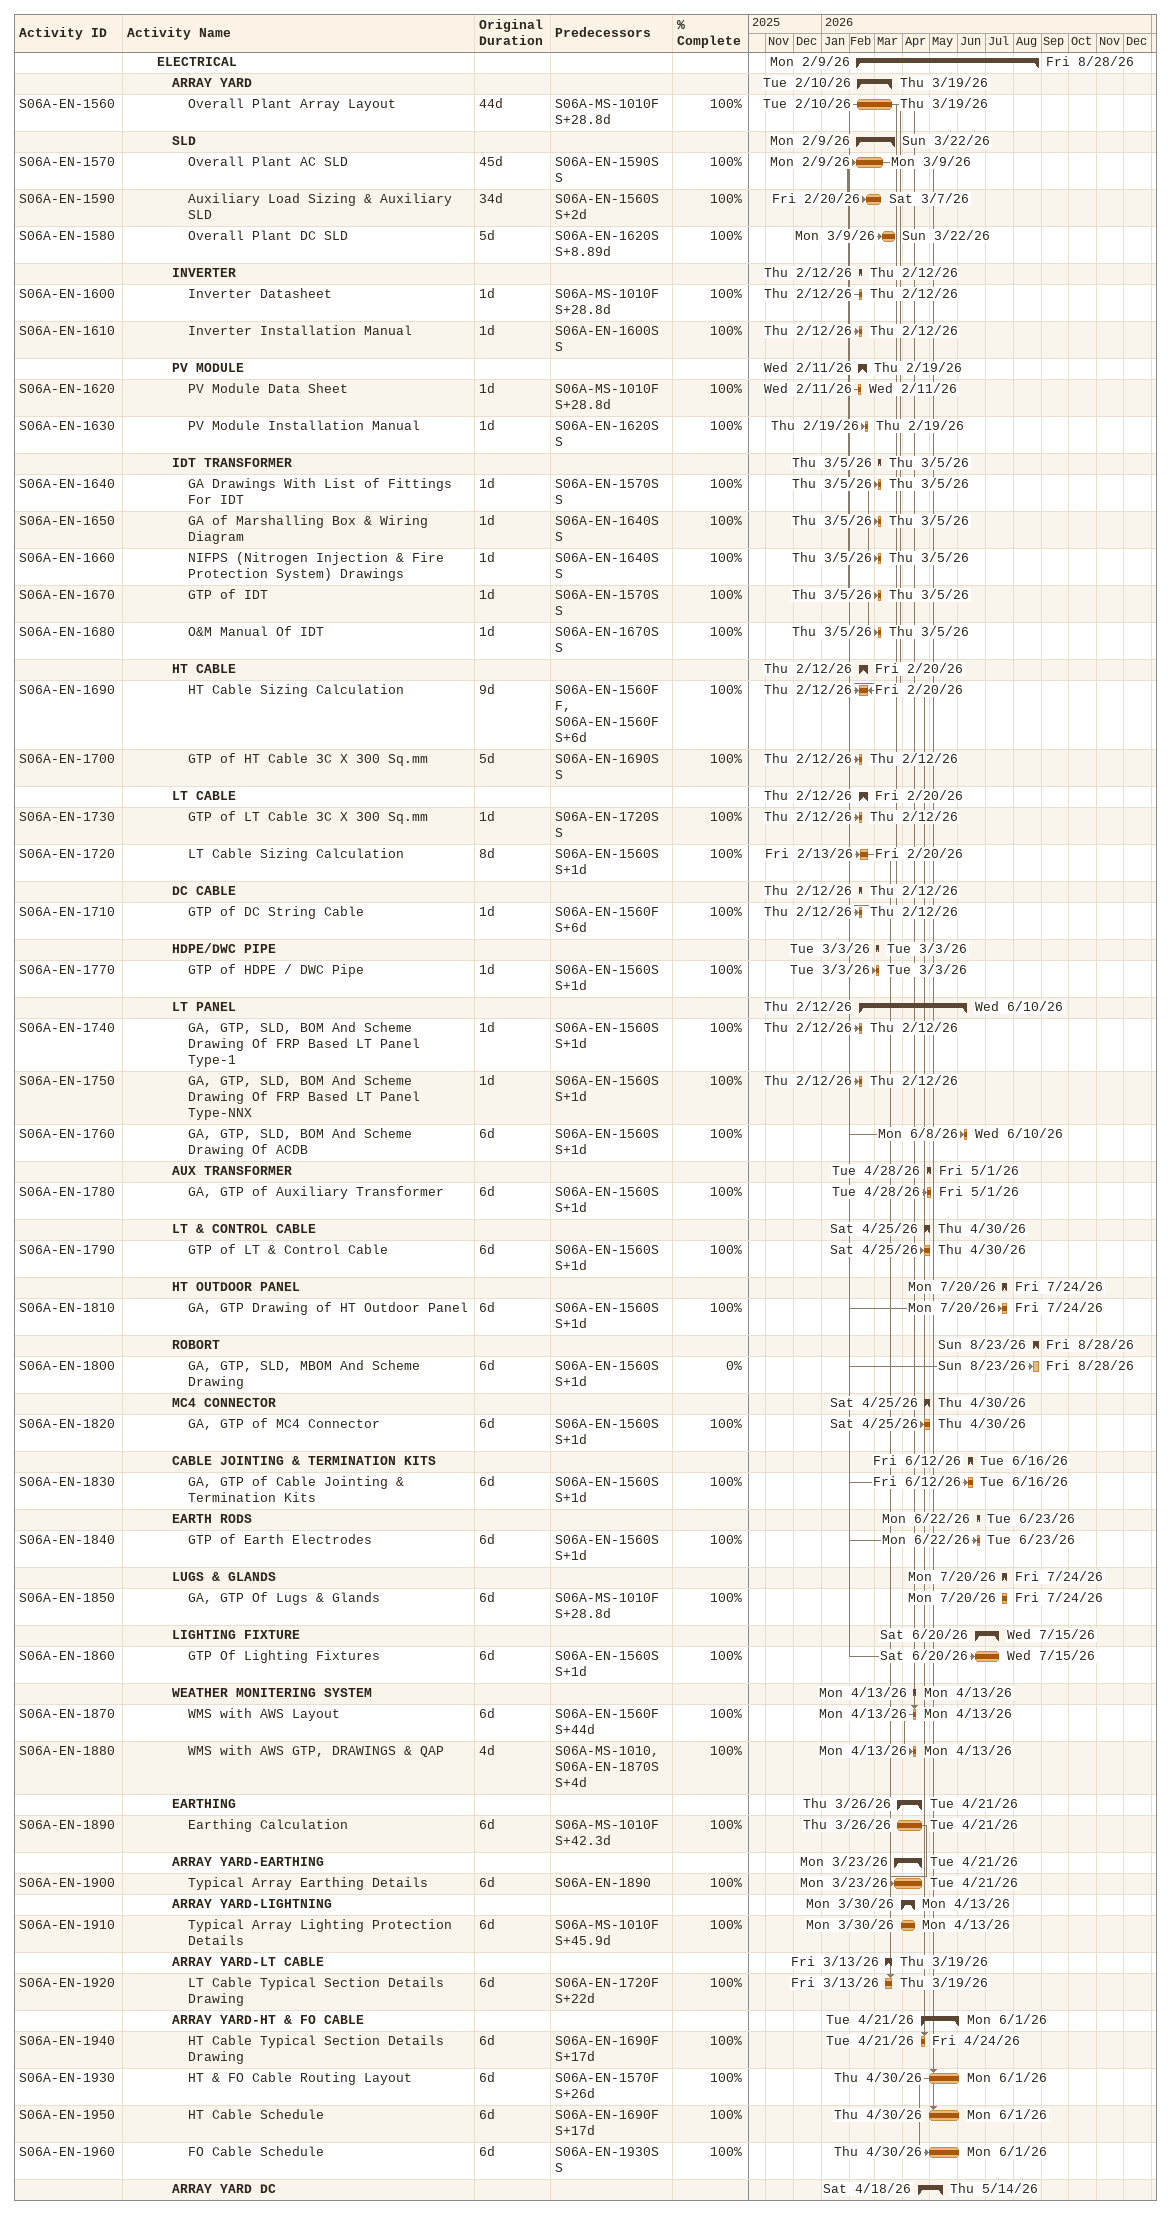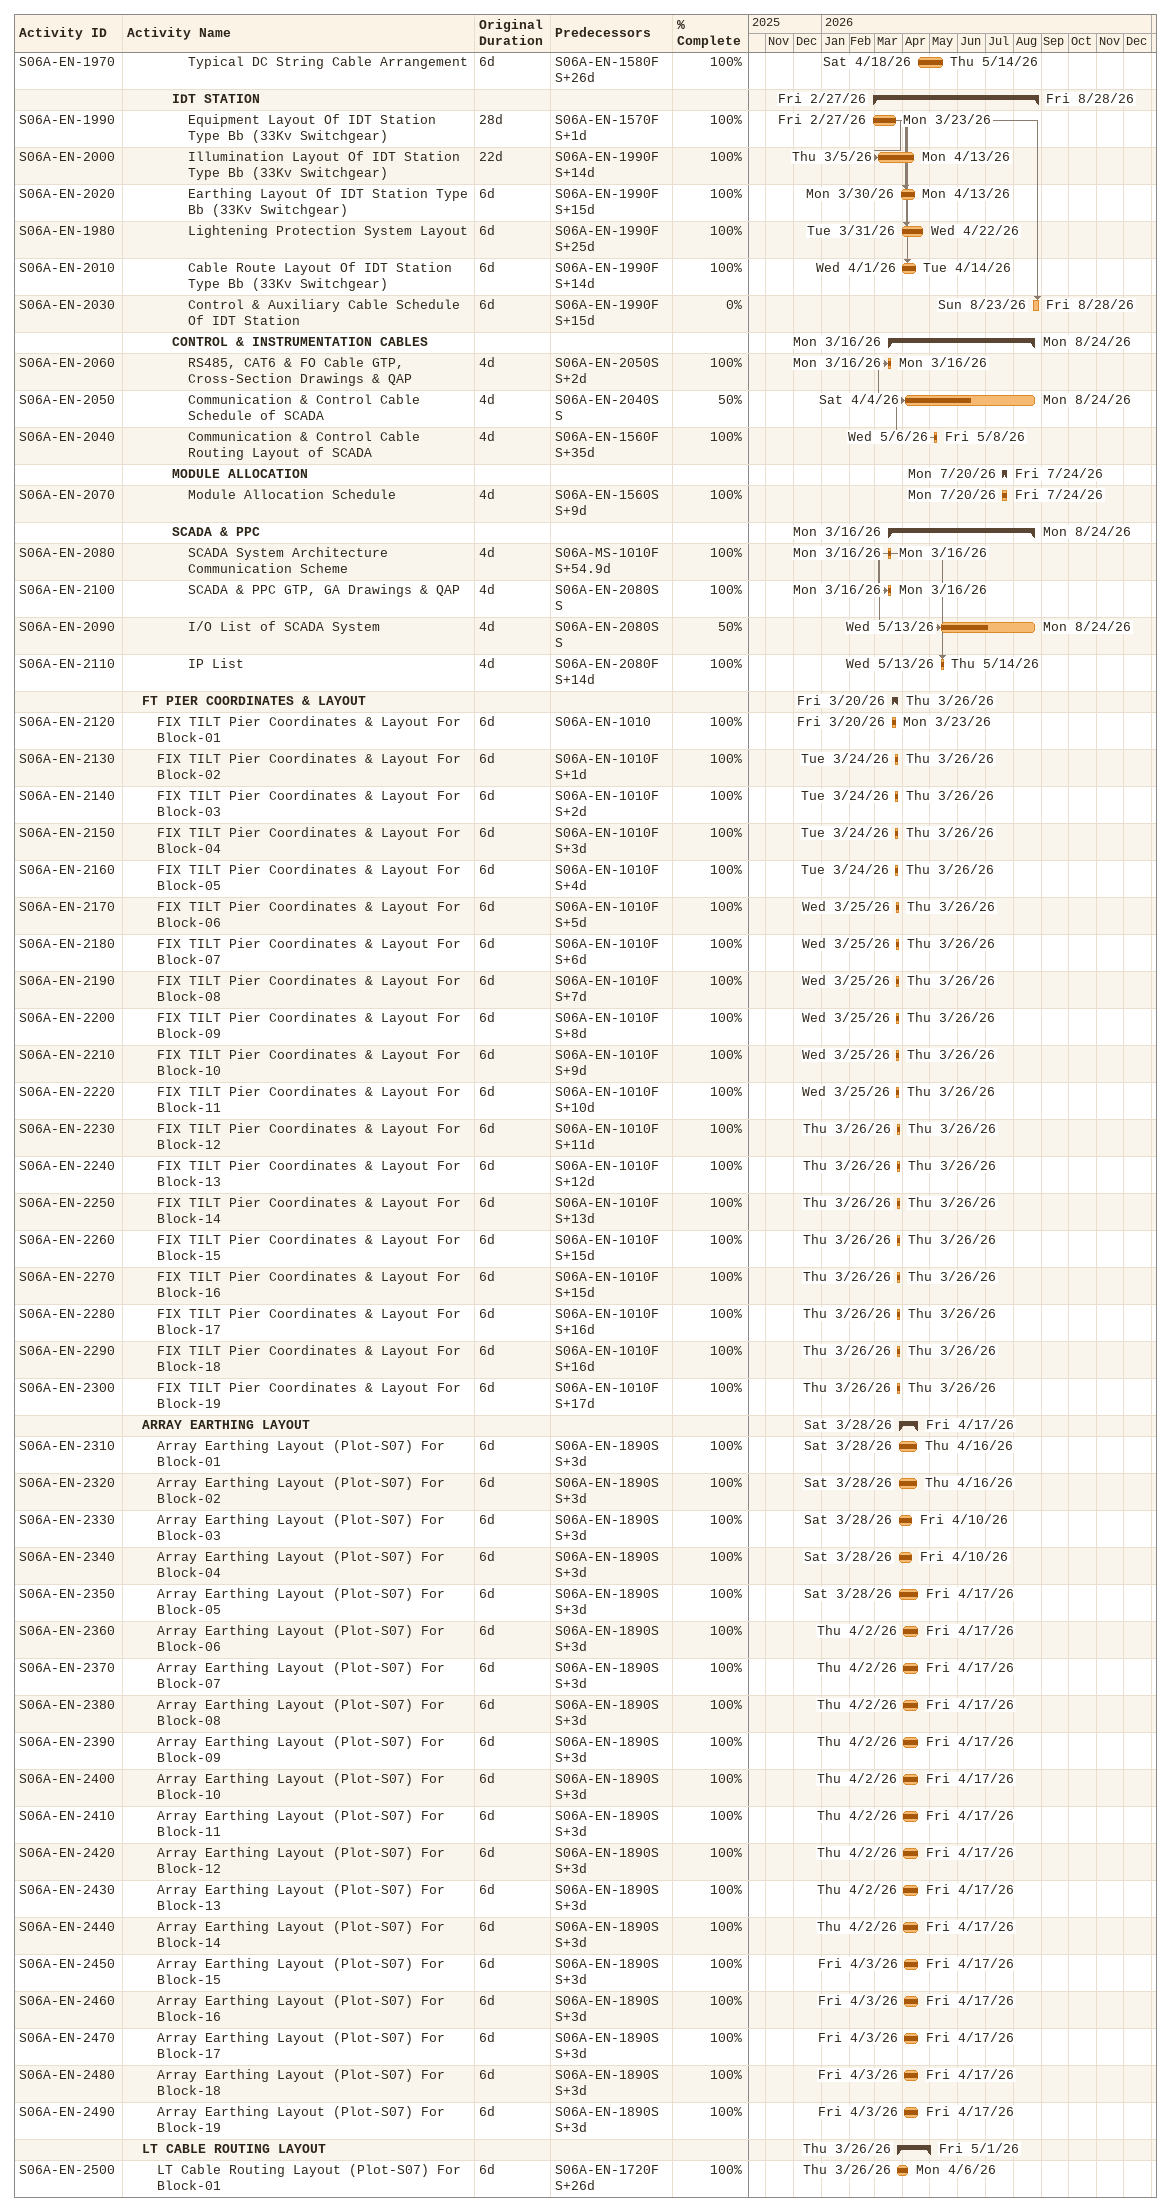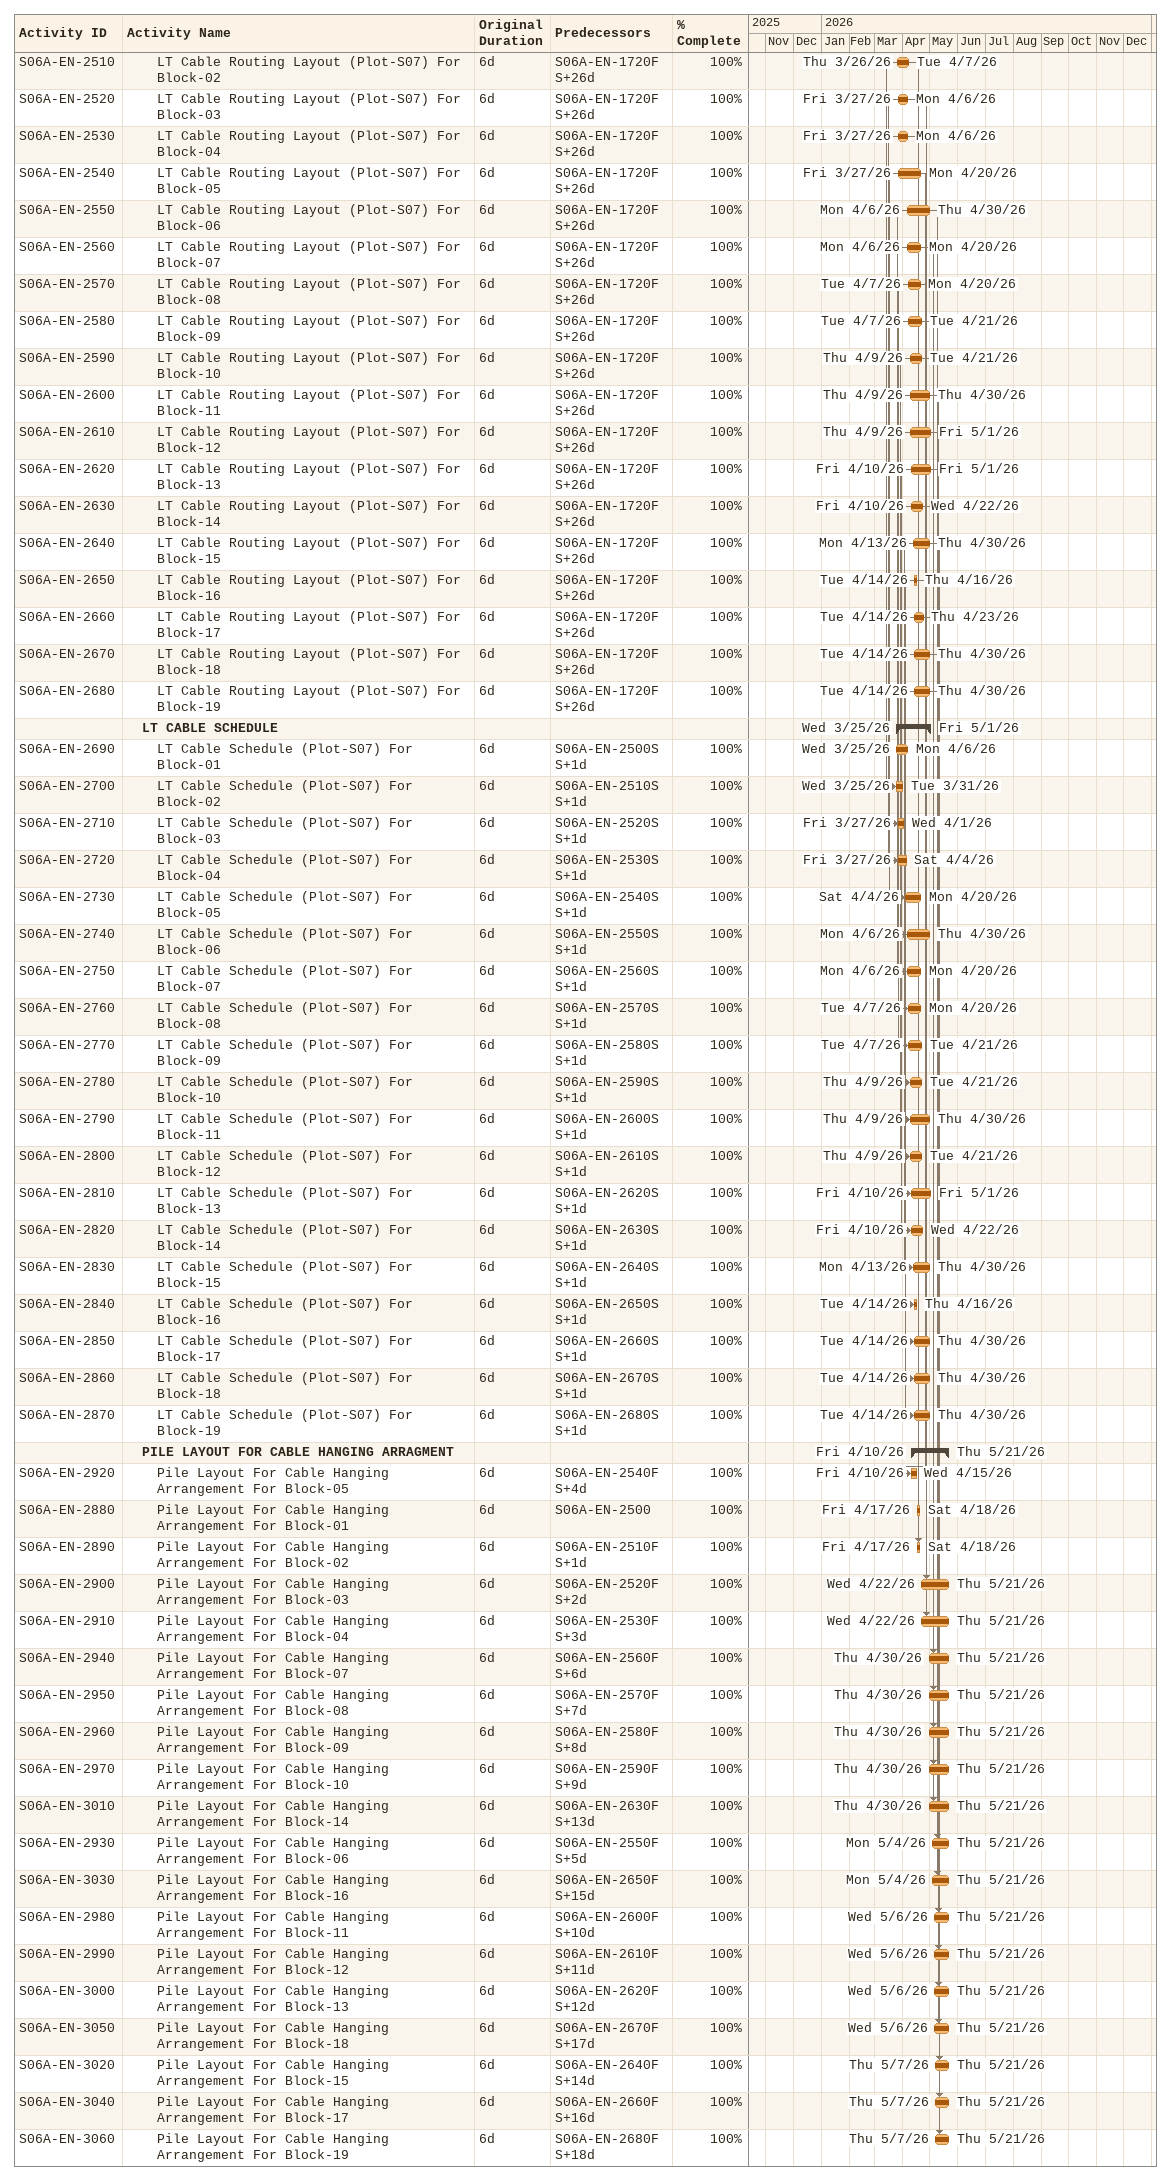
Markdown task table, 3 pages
| ID | Level | Task | Original duration | Start | Finish | Predecessors | % complete |
|---|---|---|---|---|---|---|---|
|  | 3 | **ELECTRICAL** |  | 2026-02-09 | 2026-08-28 |  |  |
|  | 4 | **ARRAY YARD** |  | 2026-02-10 | 2026-03-19 |  |  |
| S06A-EN-1560 | 5 | Overall Plant Array Layout | 44d | 2026-02-10 | 2026-03-19 | S06A-MS-1010FS+28.8d | 100 |
|  | 4 | **SLD** |  | 2026-02-09 | 2026-03-22 |  |  |
| S06A-EN-1570 | 5 | Overall Plant AC SLD | 45d | 2026-02-09 | 2026-03-09 | S06A-EN-1590SS | 100 |
| S06A-EN-1590 | 5 | Auxiliary Load Sizing & Auxiliary SLD | 34d | 2026-02-20 | 2026-03-07 | S06A-EN-1560SS+2d | 100 |
| S06A-EN-1580 | 5 | Overall Plant DC SLD | 5d | 2026-03-09 | 2026-03-22 | S06A-EN-1620SS+8.89d | 100 |
|  | 4 | **INVERTER** |  | 2026-02-12 | 2026-02-12 |  |  |
| S06A-EN-1600 | 5 | Inverter Datasheet | 1d | 2026-02-12 | 2026-02-12 | S06A-MS-1010FS+28.8d | 100 |
| S06A-EN-1610 | 5 | Inverter Installation Manual | 1d | 2026-02-12 | 2026-02-12 | S06A-EN-1600SS | 100 |
|  | 4 | **PV MODULE** |  | 2026-02-11 | 2026-02-19 |  |  |
| S06A-EN-1620 | 5 | PV Module Data Sheet | 1d | 2026-02-11 | 2026-02-11 | S06A-MS-1010FS+28.8d | 100 |
| S06A-EN-1630 | 5 | PV Module Installation Manual | 1d | 2026-02-19 | 2026-02-19 | S06A-EN-1620SS | 100 |
|  | 4 | **IDT TRANSFORMER** |  | 2026-03-05 | 2026-03-05 |  |  |
| S06A-EN-1640 | 5 | GA Drawings With List of Fittings For IDT | 1d | 2026-03-05 | 2026-03-05 | S06A-EN-1570SS | 100 |
| S06A-EN-1650 | 5 | GA of Marshalling Box & Wiring Diagram | 1d | 2026-03-05 | 2026-03-05 | S06A-EN-1640SS | 100 |
| S06A-EN-1660 | 5 | NIFPS (Nitrogen Injection & Fire Protection System) Drawings | 1d | 2026-03-05 | 2026-03-05 | S06A-EN-1640SS | 100 |
| S06A-EN-1670 | 5 | GTP of IDT | 1d | 2026-03-05 | 2026-03-05 | S06A-EN-1570SS | 100 |
| S06A-EN-1680 | 5 | O&M Manual Of IDT | 1d | 2026-03-05 | 2026-03-05 | S06A-EN-1670SS | 100 |
|  | 4 | **HT CABLE** |  | 2026-02-12 | 2026-02-20 |  |  |
| S06A-EN-1690 | 5 | HT Cable Sizing Calculation | 9d | 2026-02-12 | 2026-02-20 | S06A-EN-1560FF, S06A-EN-1560FS+6d | 100 |
| S06A-EN-1700 | 5 | GTP of HT Cable 3C X 300 Sq.mm | 5d | 2026-02-12 | 2026-02-12 | S06A-EN-1690SS | 100 |
|  | 4 | **LT CABLE** |  | 2026-02-12 | 2026-02-20 |  |  |
| S06A-EN-1730 | 5 | GTP of LT Cable 3C X 300 Sq.mm | 1d | 2026-02-12 | 2026-02-12 | S06A-EN-1720SS | 100 |
| S06A-EN-1720 | 5 | LT Cable Sizing Calculation | 8d | 2026-02-13 | 2026-02-20 | S06A-EN-1560SS+1d | 100 |
|  | 4 | **DC CABLE** |  | 2026-02-12 | 2026-02-12 |  |  |
| S06A-EN-1710 | 5 | GTP of DC String Cable | 1d | 2026-02-12 | 2026-02-12 | S06A-EN-1560FS+6d | 100 |
|  | 4 | **HDPE/DWC PIPE** |  | 2026-03-03 | 2026-03-03 |  |  |
| S06A-EN-1770 | 5 | GTP of HDPE / DWC Pipe | 1d | 2026-03-03 | 2026-03-03 | S06A-EN-1560SS+1d | 100 |
|  | 4 | **LT PANEL** |  | 2026-02-12 | 2026-06-10 |  |  |
| S06A-EN-1740 | 5 | GA, GTP, SLD, BOM And Scheme Drawing Of FRP Based LT Panel Type-1 | 1d | 2026-02-12 | 2026-02-12 | S06A-EN-1560SS+1d | 100 |
| S06A-EN-1750 | 5 | GA, GTP, SLD, BOM And Scheme Drawing Of FRP Based LT Panel Type-NNX | 1d | 2026-02-12 | 2026-02-12 | S06A-EN-1560SS+1d | 100 |
| S06A-EN-1760 | 5 | GA, GTP, SLD, BOM And Scheme Drawing Of ACDB | 6d | 2026-06-08 | 2026-06-10 | S06A-EN-1560SS+1d | 100 |
|  | 4 | **AUX TRANSFORMER** |  | 2026-04-28 | 2026-05-01 |  |  |
| S06A-EN-1780 | 5 | GA, GTP of Auxiliary Transformer | 6d | 2026-04-28 | 2026-05-01 | S06A-EN-1560SS+1d | 100 |
|  | 4 | **LT & CONTROL CABLE** |  | 2026-04-25 | 2026-04-30 |  |  |
| S06A-EN-1790 | 5 | GTP of LT & Control Cable | 6d | 2026-04-25 | 2026-04-30 | S06A-EN-1560SS+1d | 100 |
|  | 4 | **HT OUTDOOR PANEL** |  | 2026-07-20 | 2026-07-24 |  |  |
| S06A-EN-1810 | 5 | GA, GTP Drawing of HT Outdoor Panel | 6d | 2026-07-20 | 2026-07-24 | S06A-EN-1560SS+1d | 100 |
|  | 4 | **ROBORT** |  | 2026-08-23 | 2026-08-28 |  |  |
| S06A-EN-1800 | 5 | GA, GTP, SLD, MBOM And Scheme Drawing | 6d | 2026-08-23 | 2026-08-28 | S06A-EN-1560SS+1d | 0 |
|  | 4 | **MC4 CONNECTOR** |  | 2026-04-25 | 2026-04-30 |  |  |
| S06A-EN-1820 | 5 | GA, GTP of MC4 Connector | 6d | 2026-04-25 | 2026-04-30 | S06A-EN-1560SS+1d | 100 |
|  | 4 | **CABLE JOINTING & TERMINATION KITS** |  | 2026-06-12 | 2026-06-16 |  |  |
| S06A-EN-1830 | 5 | GA, GTP of Cable Jointing & Termination Kits | 6d | 2026-06-12 | 2026-06-16 | S06A-EN-1560SS+1d | 100 |
|  | 4 | **EARTH RODS** |  | 2026-06-22 | 2026-06-23 |  |  |
| S06A-EN-1840 | 5 | GTP of Earth Electrodes | 6d | 2026-06-22 | 2026-06-23 | S06A-EN-1560SS+1d | 100 |
|  | 4 | **LUGS & GLANDS** |  | 2026-07-20 | 2026-07-24 |  |  |
| S06A-EN-1850 | 5 | GA, GTP Of Lugs & Glands | 6d | 2026-07-20 | 2026-07-24 | S06A-MS-1010FS+28.8d | 100 |
|  | 4 | **LIGHTING FIXTURE** |  | 2026-06-20 | 2026-07-15 |  |  |
| S06A-EN-1860 | 5 | GTP Of Lighting Fixtures | 6d | 2026-06-20 | 2026-07-15 | S06A-EN-1560SS+1d | 100 |
|  | 4 | **WEATHER MONITERING SYSTEM** |  | 2026-04-13 | 2026-04-13 |  |  |
| S06A-EN-1870 | 5 | WMS with AWS Layout | 6d | 2026-04-13 | 2026-04-13 | S06A-EN-1560FS+44d | 100 |
| S06A-EN-1880 | 5 | WMS with AWS GTP, DRAWINGS & QAP | 4d | 2026-04-13 | 2026-04-13 | S06A-MS-1010, S06A-EN-1870SS+4d | 100 |
|  | 4 | **EARTHING** |  | 2026-03-26 | 2026-04-21 |  |  |
| S06A-EN-1890 | 5 | Earthing Calculation | 6d | 2026-03-26 | 2026-04-21 | S06A-MS-1010FS+42.3d | 100 |
|  | 4 | **ARRAY YARD-EARTHING** |  | 2026-03-23 | 2026-04-21 |  |  |
| S06A-EN-1900 | 5 | Typical Array Earthing Details | 6d | 2026-03-23 | 2026-04-21 | S06A-EN-1890 | 100 |
|  | 4 | **ARRAY YARD-LIGHTNING** |  | 2026-03-30 | 2026-04-13 |  |  |
| S06A-EN-1910 | 5 | Typical Array Lighting Protection Details | 6d | 2026-03-30 | 2026-04-13 | S06A-MS-1010FS+45.9d | 100 |
|  | 4 | **ARRAY YARD-LT CABLE** |  | 2026-03-13 | 2026-03-19 |  |  |
| S06A-EN-1920 | 5 | LT Cable Typical Section Details Drawing | 6d | 2026-03-13 | 2026-03-19 | S06A-EN-1720FS+22d | 100 |
|  | 4 | **ARRAY YARD-HT & FO CABLE** |  | 2026-04-21 | 2026-06-01 |  |  |
| S06A-EN-1940 | 5 | HT Cable Typical Section Details Drawing | 6d | 2026-04-21 | 2026-04-24 | S06A-EN-1690FS+17d | 100 |
| S06A-EN-1930 | 5 | HT & FO Cable Routing Layout | 6d | 2026-04-30 | 2026-06-01 | S06A-EN-1570FS+26d | 100 |
| S06A-EN-1950 | 5 | HT Cable Schedule | 6d | 2026-04-30 | 2026-06-01 | S06A-EN-1690FS+17d | 100 |
| S06A-EN-1960 | 5 | FO Cable Schedule | 6d | 2026-04-30 | 2026-06-01 | S06A-EN-1930SS | 100 |
|  | 4 | **ARRAY YARD DC** |  | 2026-04-18 | 2026-05-14 |  |  |
| S06A-EN-1970 | 5 | Typical DC String Cable Arrangement | 6d | 2026-04-18 | 2026-05-14 | S06A-EN-1580FS+26d | 100 |
|  | 4 | **IDT STATION** |  | 2026-02-27 | 2026-08-28 |  |  |
| S06A-EN-1990 | 5 | Equipment Layout Of IDT Station Type Bb (33Kv Switchgear) | 28d | 2026-02-27 | 2026-03-23 | S06A-EN-1570FS+1d | 100 |
| S06A-EN-2000 | 5 | Illumination Layout Of IDT Station Type Bb (33Kv Switchgear) | 22d | 2026-03-05 | 2026-04-13 | S06A-EN-1990FS+14d | 100 |
| S06A-EN-2020 | 5 | Earthing Layout Of IDT Station Type Bb (33Kv Switchgear) | 6d | 2026-03-30 | 2026-04-13 | S06A-EN-1990FS+15d | 100 |
| S06A-EN-1980 | 5 | Lightening Protection System Layout | 6d | 2026-03-31 | 2026-04-22 | S06A-EN-1990FS+25d | 100 |
| S06A-EN-2010 | 5 | Cable Route Layout Of IDT Station Type Bb (33Kv Switchgear) | 6d | 2026-04-01 | 2026-04-14 | S06A-EN-1990FS+14d | 100 |
| S06A-EN-2030 | 5 | Control & Auxiliary Cable Schedule Of IDT Station | 6d | 2026-08-23 | 2026-08-28 | S06A-EN-1990FS+15d | 0 |
|  | 4 | **CONTROL & INSTRUMENTATION CABLES** |  | 2026-03-16 | 2026-08-24 |  |  |
| S06A-EN-2060 | 5 | RS485, CAT6 & FO Cable GTP, Cross-Section Drawings & QAP | 4d | 2026-03-16 | 2026-03-16 | S06A-EN-2050SS+2d | 100 |
| S06A-EN-2050 | 5 | Communication & Control Cable Schedule of SCADA | 4d | 2026-04-04 | 2026-08-24 | S06A-EN-2040SS | 50 |
| S06A-EN-2040 | 5 | Communication & Control Cable Routing Layout of SCADA | 4d | 2026-05-06 | 2026-05-08 | S06A-EN-1560FS+35d | 100 |
|  | 4 | **MODULE ALLOCATION** |  | 2026-07-20 | 2026-07-24 |  |  |
| S06A-EN-2070 | 5 | Module Allocation Schedule | 4d | 2026-07-20 | 2026-07-24 | S06A-EN-1560SS+9d | 100 |
|  | 4 | **SCADA & PPC** |  | 2026-03-16 | 2026-08-24 |  |  |
| S06A-EN-2080 | 5 | SCADA System Architecture Communication Scheme | 4d | 2026-03-16 | 2026-03-16 | S06A-MS-1010FS+54.9d | 100 |
| S06A-EN-2100 | 5 | SCADA & PPC GTP, GA Drawings & QAP | 4d | 2026-03-16 | 2026-03-16 | S06A-EN-2080SS | 100 |
| S06A-EN-2090 | 5 | I/O List of SCADA System | 4d | 2026-05-13 | 2026-08-24 | S06A-EN-2080SS | 50 |
| S06A-EN-2110 | 5 | IP List | 4d | 2026-05-13 | 2026-05-14 | S06A-EN-2080FS+14d | 100 |
|  | 2 | **FT PIER COORDINATES & LAYOUT** |  | 2026-03-20 | 2026-03-26 |  |  |
| S06A-EN-2120 | 3 | FIX TILT Pier Coordinates & Layout For Block-01 | 6d | 2026-03-20 | 2026-03-23 | S06A-EN-1010 | 100 |
| S06A-EN-2130 | 3 | FIX TILT Pier Coordinates & Layout For Block-02 | 6d | 2026-03-24 | 2026-03-26 | S06A-EN-1010FS+1d | 100 |
| S06A-EN-2140 | 3 | FIX TILT Pier Coordinates & Layout For Block-03 | 6d | 2026-03-24 | 2026-03-26 | S06A-EN-1010FS+2d | 100 |
| S06A-EN-2150 | 3 | FIX TILT Pier Coordinates & Layout For Block-04 | 6d | 2026-03-24 | 2026-03-26 | S06A-EN-1010FS+3d | 100 |
| S06A-EN-2160 | 3 | FIX TILT Pier Coordinates & Layout For Block-05 | 6d | 2026-03-24 | 2026-03-26 | S06A-EN-1010FS+4d | 100 |
| S06A-EN-2170 | 3 | FIX TILT Pier Coordinates & Layout For Block-06 | 6d | 2026-03-25 | 2026-03-26 | S06A-EN-1010FS+5d | 100 |
| S06A-EN-2180 | 3 | FIX TILT Pier Coordinates & Layout For Block-07 | 6d | 2026-03-25 | 2026-03-26 | S06A-EN-1010FS+6d | 100 |
| S06A-EN-2190 | 3 | FIX TILT Pier Coordinates & Layout For Block-08 | 6d | 2026-03-25 | 2026-03-26 | S06A-EN-1010FS+7d | 100 |
| S06A-EN-2200 | 3 | FIX TILT Pier Coordinates & Layout For Block-09 | 6d | 2026-03-25 | 2026-03-26 | S06A-EN-1010FS+8d | 100 |
| S06A-EN-2210 | 3 | FIX TILT Pier Coordinates & Layout For Block-10 | 6d | 2026-03-25 | 2026-03-26 | S06A-EN-1010FS+9d | 100 |
| S06A-EN-2220 | 3 | FIX TILT Pier Coordinates & Layout For Block-11 | 6d | 2026-03-25 | 2026-03-26 | S06A-EN-1010FS+10d | 100 |
| S06A-EN-2230 | 3 | FIX TILT Pier Coordinates & Layout For Block-12 | 6d | 2026-03-26 | 2026-03-26 | S06A-EN-1010FS+11d | 100 |
| S06A-EN-2240 | 3 | FIX TILT Pier Coordinates & Layout For Block-13 | 6d | 2026-03-26 | 2026-03-26 | S06A-EN-1010FS+12d | 100 |
| S06A-EN-2250 | 3 | FIX TILT Pier Coordinates & Layout For Block-14 | 6d | 2026-03-26 | 2026-03-26 | S06A-EN-1010FS+13d | 100 |
| S06A-EN-2260 | 3 | FIX TILT Pier Coordinates & Layout For Block-15 | 6d | 2026-03-26 | 2026-03-26 | S06A-EN-1010FS+15d | 100 |
| S06A-EN-2270 | 3 | FIX TILT Pier Coordinates & Layout For Block-16 | 6d | 2026-03-26 | 2026-03-26 | S06A-EN-1010FS+15d | 100 |
| S06A-EN-2280 | 3 | FIX TILT Pier Coordinates & Layout For Block-17 | 6d | 2026-03-26 | 2026-03-26 | S06A-EN-1010FS+16d | 100 |
| S06A-EN-2290 | 3 | FIX TILT Pier Coordinates & Layout For Block-18 | 6d | 2026-03-26 | 2026-03-26 | S06A-EN-1010FS+16d | 100 |
| S06A-EN-2300 | 3 | FIX TILT Pier Coordinates & Layout For Block-19 | 6d | 2026-03-26 | 2026-03-26 | S06A-EN-1010FS+17d | 100 |
|  | 2 | **ARRAY EARTHING LAYOUT** |  | 2026-03-28 | 2026-04-17 |  |  |
| S06A-EN-2310 | 3 | Array Earthing Layout (Plot-S07) For Block-01 | 6d | 2026-03-28 | 2026-04-16 | S06A-EN-1890SS+3d | 100 |
| S06A-EN-2320 | 3 | Array Earthing Layout (Plot-S07) For Block-02 | 6d | 2026-03-28 | 2026-04-16 | S06A-EN-1890SS+3d | 100 |
| S06A-EN-2330 | 3 | Array Earthing Layout (Plot-S07) For Block-03 | 6d | 2026-03-28 | 2026-04-10 | S06A-EN-1890SS+3d | 100 |
| S06A-EN-2340 | 3 | Array Earthing Layout (Plot-S07) For Block-04 | 6d | 2026-03-28 | 2026-04-10 | S06A-EN-1890SS+3d | 100 |
| S06A-EN-2350 | 3 | Array Earthing Layout (Plot-S07) For Block-05 | 6d | 2026-03-28 | 2026-04-17 | S06A-EN-1890SS+3d | 100 |
| S06A-EN-2360 | 3 | Array Earthing Layout (Plot-S07) For Block-06 | 6d | 2026-04-02 | 2026-04-17 | S06A-EN-1890SS+3d | 100 |
| S06A-EN-2370 | 3 | Array Earthing Layout (Plot-S07) For Block-07 | 6d | 2026-04-02 | 2026-04-17 | S06A-EN-1890SS+3d | 100 |
| S06A-EN-2380 | 3 | Array Earthing Layout (Plot-S07) For Block-08 | 6d | 2026-04-02 | 2026-04-17 | S06A-EN-1890SS+3d | 100 |
| S06A-EN-2390 | 3 | Array Earthing Layout (Plot-S07) For Block-09 | 6d | 2026-04-02 | 2026-04-17 | S06A-EN-1890SS+3d | 100 |
| S06A-EN-2400 | 3 | Array Earthing Layout (Plot-S07) For Block-10 | 6d | 2026-04-02 | 2026-04-17 | S06A-EN-1890SS+3d | 100 |
| S06A-EN-2410 | 3 | Array Earthing Layout (Plot-S07) For Block-11 | 6d | 2026-04-02 | 2026-04-17 | S06A-EN-1890SS+3d | 100 |
| S06A-EN-2420 | 3 | Array Earthing Layout (Plot-S07) For Block-12 | 6d | 2026-04-02 | 2026-04-17 | S06A-EN-1890SS+3d | 100 |
| S06A-EN-2430 | 3 | Array Earthing Layout (Plot-S07) For Block-13 | 6d | 2026-04-02 | 2026-04-17 | S06A-EN-1890SS+3d | 100 |
| S06A-EN-2440 | 3 | Array Earthing Layout (Plot-S07) For Block-14 | 6d | 2026-04-02 | 2026-04-17 | S06A-EN-1890SS+3d | 100 |
| S06A-EN-2450 | 3 | Array Earthing Layout (Plot-S07) For Block-15 | 6d | 2026-04-03 | 2026-04-17 | S06A-EN-1890SS+3d | 100 |
| S06A-EN-2460 | 3 | Array Earthing Layout (Plot-S07) For Block-16 | 6d | 2026-04-03 | 2026-04-17 | S06A-EN-1890SS+3d | 100 |
| S06A-EN-2470 | 3 | Array Earthing Layout (Plot-S07) For Block-17 | 6d | 2026-04-03 | 2026-04-17 | S06A-EN-1890SS+3d | 100 |
| S06A-EN-2480 | 3 | Array Earthing Layout (Plot-S07) For Block-18 | 6d | 2026-04-03 | 2026-04-17 | S06A-EN-1890SS+3d | 100 |
| S06A-EN-2490 | 3 | Array Earthing Layout (Plot-S07) For Block-19 | 6d | 2026-04-03 | 2026-04-17 | S06A-EN-1890SS+3d | 100 |
|  | 2 | **LT CABLE ROUTING LAYOUT** |  | 2026-03-26 | 2026-05-01 |  |  |
| S06A-EN-2500 | 3 | LT Cable Routing Layout (Plot-S07) For Block-01 | 6d | 2026-03-26 | 2026-04-06 | S06A-EN-1720FS+26d | 100 |
| S06A-EN-2510 | 3 | LT Cable Routing Layout (Plot-S07) For Block-02 | 6d | 2026-03-26 | 2026-04-07 | S06A-EN-1720FS+26d | 100 |
| S06A-EN-2520 | 3 | LT Cable Routing Layout (Plot-S07) For Block-03 | 6d | 2026-03-27 | 2026-04-06 | S06A-EN-1720FS+26d | 100 |
| S06A-EN-2530 | 3 | LT Cable Routing Layout (Plot-S07) For Block-04 | 6d | 2026-03-27 | 2026-04-06 | S06A-EN-1720FS+26d | 100 |
| S06A-EN-2540 | 3 | LT Cable Routing Layout (Plot-S07) For Block-05 | 6d | 2026-03-27 | 2026-04-20 | S06A-EN-1720FS+26d | 100 |
| S06A-EN-2550 | 3 | LT Cable Routing Layout (Plot-S07) For Block-06 | 6d | 2026-04-06 | 2026-04-30 | S06A-EN-1720FS+26d | 100 |
| S06A-EN-2560 | 3 | LT Cable Routing Layout (Plot-S07) For Block-07 | 6d | 2026-04-06 | 2026-04-20 | S06A-EN-1720FS+26d | 100 |
| S06A-EN-2570 | 3 | LT Cable Routing Layout (Plot-S07) For Block-08 | 6d | 2026-04-07 | 2026-04-20 | S06A-EN-1720FS+26d | 100 |
| S06A-EN-2580 | 3 | LT Cable Routing Layout (Plot-S07) For Block-09 | 6d | 2026-04-07 | 2026-04-21 | S06A-EN-1720FS+26d | 100 |
| S06A-EN-2590 | 3 | LT Cable Routing Layout (Plot-S07) For Block-10 | 6d | 2026-04-09 | 2026-04-21 | S06A-EN-1720FS+26d | 100 |
| S06A-EN-2600 | 3 | LT Cable Routing Layout (Plot-S07) For Block-11 | 6d | 2026-04-09 | 2026-04-30 | S06A-EN-1720FS+26d | 100 |
| S06A-EN-2610 | 3 | LT Cable Routing Layout (Plot-S07) For Block-12 | 6d | 2026-04-09 | 2026-05-01 | S06A-EN-1720FS+26d | 100 |
| S06A-EN-2620 | 3 | LT Cable Routing Layout (Plot-S07) For Block-13 | 6d | 2026-04-10 | 2026-05-01 | S06A-EN-1720FS+26d | 100 |
| S06A-EN-2630 | 3 | LT Cable Routing Layout (Plot-S07) For Block-14 | 6d | 2026-04-10 | 2026-04-22 | S06A-EN-1720FS+26d | 100 |
| S06A-EN-2640 | 3 | LT Cable Routing Layout (Plot-S07) For Block-15 | 6d | 2026-04-13 | 2026-04-30 | S06A-EN-1720FS+26d | 100 |
| S06A-EN-2650 | 3 | LT Cable Routing Layout (Plot-S07) For Block-16 | 6d | 2026-04-14 | 2026-04-16 | S06A-EN-1720FS+26d | 100 |
| S06A-EN-2660 | 3 | LT Cable Routing Layout (Plot-S07) For Block-17 | 6d | 2026-04-14 | 2026-04-23 | S06A-EN-1720FS+26d | 100 |
| S06A-EN-2670 | 3 | LT Cable Routing Layout (Plot-S07) For Block-18 | 6d | 2026-04-14 | 2026-04-30 | S06A-EN-1720FS+26d | 100 |
| S06A-EN-2680 | 3 | LT Cable Routing Layout (Plot-S07) For Block-19 | 6d | 2026-04-14 | 2026-04-30 | S06A-EN-1720FS+26d | 100 |
|  | 2 | **LT CABLE SCHEDULE** |  | 2026-03-25 | 2026-05-01 |  |  |
| S06A-EN-2690 | 3 | LT Cable Schedule (Plot-S07) For Block-01 | 6d | 2026-03-25 | 2026-04-06 | S06A-EN-2500SS+1d | 100 |
| S06A-EN-2700 | 3 | LT Cable Schedule (Plot-S07) For Block-02 | 6d | 2026-03-25 | 2026-03-31 | S06A-EN-2510SS+1d | 100 |
| S06A-EN-2710 | 3 | LT Cable Schedule (Plot-S07) For Block-03 | 6d | 2026-03-27 | 2026-04-01 | S06A-EN-2520SS+1d | 100 |
| S06A-EN-2720 | 3 | LT Cable Schedule (Plot-S07) For Block-04 | 6d | 2026-03-27 | 2026-04-04 | S06A-EN-2530SS+1d | 100 |
| S06A-EN-2730 | 3 | LT Cable Schedule (Plot-S07) For Block-05 | 6d | 2026-04-04 | 2026-04-20 | S06A-EN-2540SS+1d | 100 |
| S06A-EN-2740 | 3 | LT Cable Schedule (Plot-S07) For Block-06 | 6d | 2026-04-06 | 2026-04-30 | S06A-EN-2550SS+1d | 100 |
| S06A-EN-2750 | 3 | LT Cable Schedule (Plot-S07) For Block-07 | 6d | 2026-04-06 | 2026-04-20 | S06A-EN-2560SS+1d | 100 |
| S06A-EN-2760 | 3 | LT Cable Schedule (Plot-S07) For Block-08 | 6d | 2026-04-07 | 2026-04-20 | S06A-EN-2570SS+1d | 100 |
| S06A-EN-2770 | 3 | LT Cable Schedule (Plot-S07) For Block-09 | 6d | 2026-04-07 | 2026-04-21 | S06A-EN-2580SS+1d | 100 |
| S06A-EN-2780 | 3 | LT Cable Schedule (Plot-S07) For Block-10 | 6d | 2026-04-09 | 2026-04-21 | S06A-EN-2590SS+1d | 100 |
| S06A-EN-2790 | 3 | LT Cable Schedule (Plot-S07) For Block-11 | 6d | 2026-04-09 | 2026-04-30 | S06A-EN-2600SS+1d | 100 |
| S06A-EN-2800 | 3 | LT Cable Schedule (Plot-S07) For Block-12 | 6d | 2026-04-09 | 2026-04-21 | S06A-EN-2610SS+1d | 100 |
| S06A-EN-2810 | 3 | LT Cable Schedule (Plot-S07) For Block-13 | 6d | 2026-04-10 | 2026-05-01 | S06A-EN-2620SS+1d | 100 |
| S06A-EN-2820 | 3 | LT Cable Schedule (Plot-S07) For Block-14 | 6d | 2026-04-10 | 2026-04-22 | S06A-EN-2630SS+1d | 100 |
| S06A-EN-2830 | 3 | LT Cable Schedule (Plot-S07) For Block-15 | 6d | 2026-04-13 | 2026-04-30 | S06A-EN-2640SS+1d | 100 |
| S06A-EN-2840 | 3 | LT Cable Schedule (Plot-S07) For Block-16 | 6d | 2026-04-14 | 2026-04-16 | S06A-EN-2650SS+1d | 100 |
| S06A-EN-2850 | 3 | LT Cable Schedule (Plot-S07) For Block-17 | 6d | 2026-04-14 | 2026-04-30 | S06A-EN-2660SS+1d | 100 |
| S06A-EN-2860 | 3 | LT Cable Schedule (Plot-S07) For Block-18 | 6d | 2026-04-14 | 2026-04-30 | S06A-EN-2670SS+1d | 100 |
| S06A-EN-2870 | 3 | LT Cable Schedule (Plot-S07) For Block-19 | 6d | 2026-04-14 | 2026-04-30 | S06A-EN-2680SS+1d | 100 |
|  | 2 | **PILE LAYOUT FOR CABLE HANGING ARRAGMENT** |  | 2026-04-10 | 2026-05-21 |  |  |
| S06A-EN-2920 | 3 | Pile Layout For Cable Hanging Arrangement For Block-05 | 6d | 2026-04-10 | 2026-04-15 | S06A-EN-2540FS+4d | 100 |
| S06A-EN-2880 | 3 | Pile Layout For Cable Hanging Arrangement For Block-01 | 6d | 2026-04-17 | 2026-04-18 | S06A-EN-2500 | 100 |
| S06A-EN-2890 | 3 | Pile Layout For Cable Hanging Arrangement For Block-02 | 6d | 2026-04-17 | 2026-04-18 | S06A-EN-2510FS+1d | 100 |
| S06A-EN-2900 | 3 | Pile Layout For Cable Hanging Arrangement For Block-03 | 6d | 2026-04-22 | 2026-05-21 | S06A-EN-2520FS+2d | 100 |
| S06A-EN-2910 | 3 | Pile Layout For Cable Hanging Arrangement For Block-04 | 6d | 2026-04-22 | 2026-05-21 | S06A-EN-2530FS+3d | 100 |
| S06A-EN-2940 | 3 | Pile Layout For Cable Hanging Arrangement For Block-07 | 6d | 2026-04-30 | 2026-05-21 | S06A-EN-2560FS+6d | 100 |
| S06A-EN-2950 | 3 | Pile Layout For Cable Hanging Arrangement For Block-08 | 6d | 2026-04-30 | 2026-05-21 | S06A-EN-2570FS+7d | 100 |
| S06A-EN-2960 | 3 | Pile Layout For Cable Hanging Arrangement For Block-09 | 6d | 2026-04-30 | 2026-05-21 | S06A-EN-2580FS+8d | 100 |
| S06A-EN-2970 | 3 | Pile Layout For Cable Hanging Arrangement For Block-10 | 6d | 2026-04-30 | 2026-05-21 | S06A-EN-2590FS+9d | 100 |
| S06A-EN-3010 | 3 | Pile Layout For Cable Hanging Arrangement For Block-14 | 6d | 2026-04-30 | 2026-05-21 | S06A-EN-2630FS+13d | 100 |
| S06A-EN-2930 | 3 | Pile Layout For Cable Hanging Arrangement For Block-06 | 6d | 2026-05-04 | 2026-05-21 | S06A-EN-2550FS+5d | 100 |
| S06A-EN-3030 | 3 | Pile Layout For Cable Hanging Arrangement For Block-16 | 6d | 2026-05-04 | 2026-05-21 | S06A-EN-2650FS+15d | 100 |
| S06A-EN-2980 | 3 | Pile Layout For Cable Hanging Arrangement For Block-11 | 6d | 2026-05-06 | 2026-05-21 | S06A-EN-2600FS+10d | 100 |
| S06A-EN-2990 | 3 | Pile Layout For Cable Hanging Arrangement For Block-12 | 6d | 2026-05-06 | 2026-05-21 | S06A-EN-2610FS+11d | 100 |
| S06A-EN-3000 | 3 | Pile Layout For Cable Hanging Arrangement For Block-13 | 6d | 2026-05-06 | 2026-05-21 | S06A-EN-2620FS+12d | 100 |
| S06A-EN-3050 | 3 | Pile Layout For Cable Hanging Arrangement For Block-18 | 6d | 2026-05-06 | 2026-05-21 | S06A-EN-2670FS+17d | 100 |
| S06A-EN-3020 | 3 | Pile Layout For Cable Hanging Arrangement For Block-15 | 6d | 2026-05-07 | 2026-05-21 | S06A-EN-2640FS+14d | 100 |
| S06A-EN-3040 | 3 | Pile Layout For Cable Hanging Arrangement For Block-17 | 6d | 2026-05-07 | 2026-05-21 | S06A-EN-2660FS+16d | 100 |
| S06A-EN-3060 | 3 | Pile Layout For Cable Hanging Arrangement For Block-19 | 6d | 2026-05-07 | 2026-05-21 | S06A-EN-2680FS+18d | 100 |
